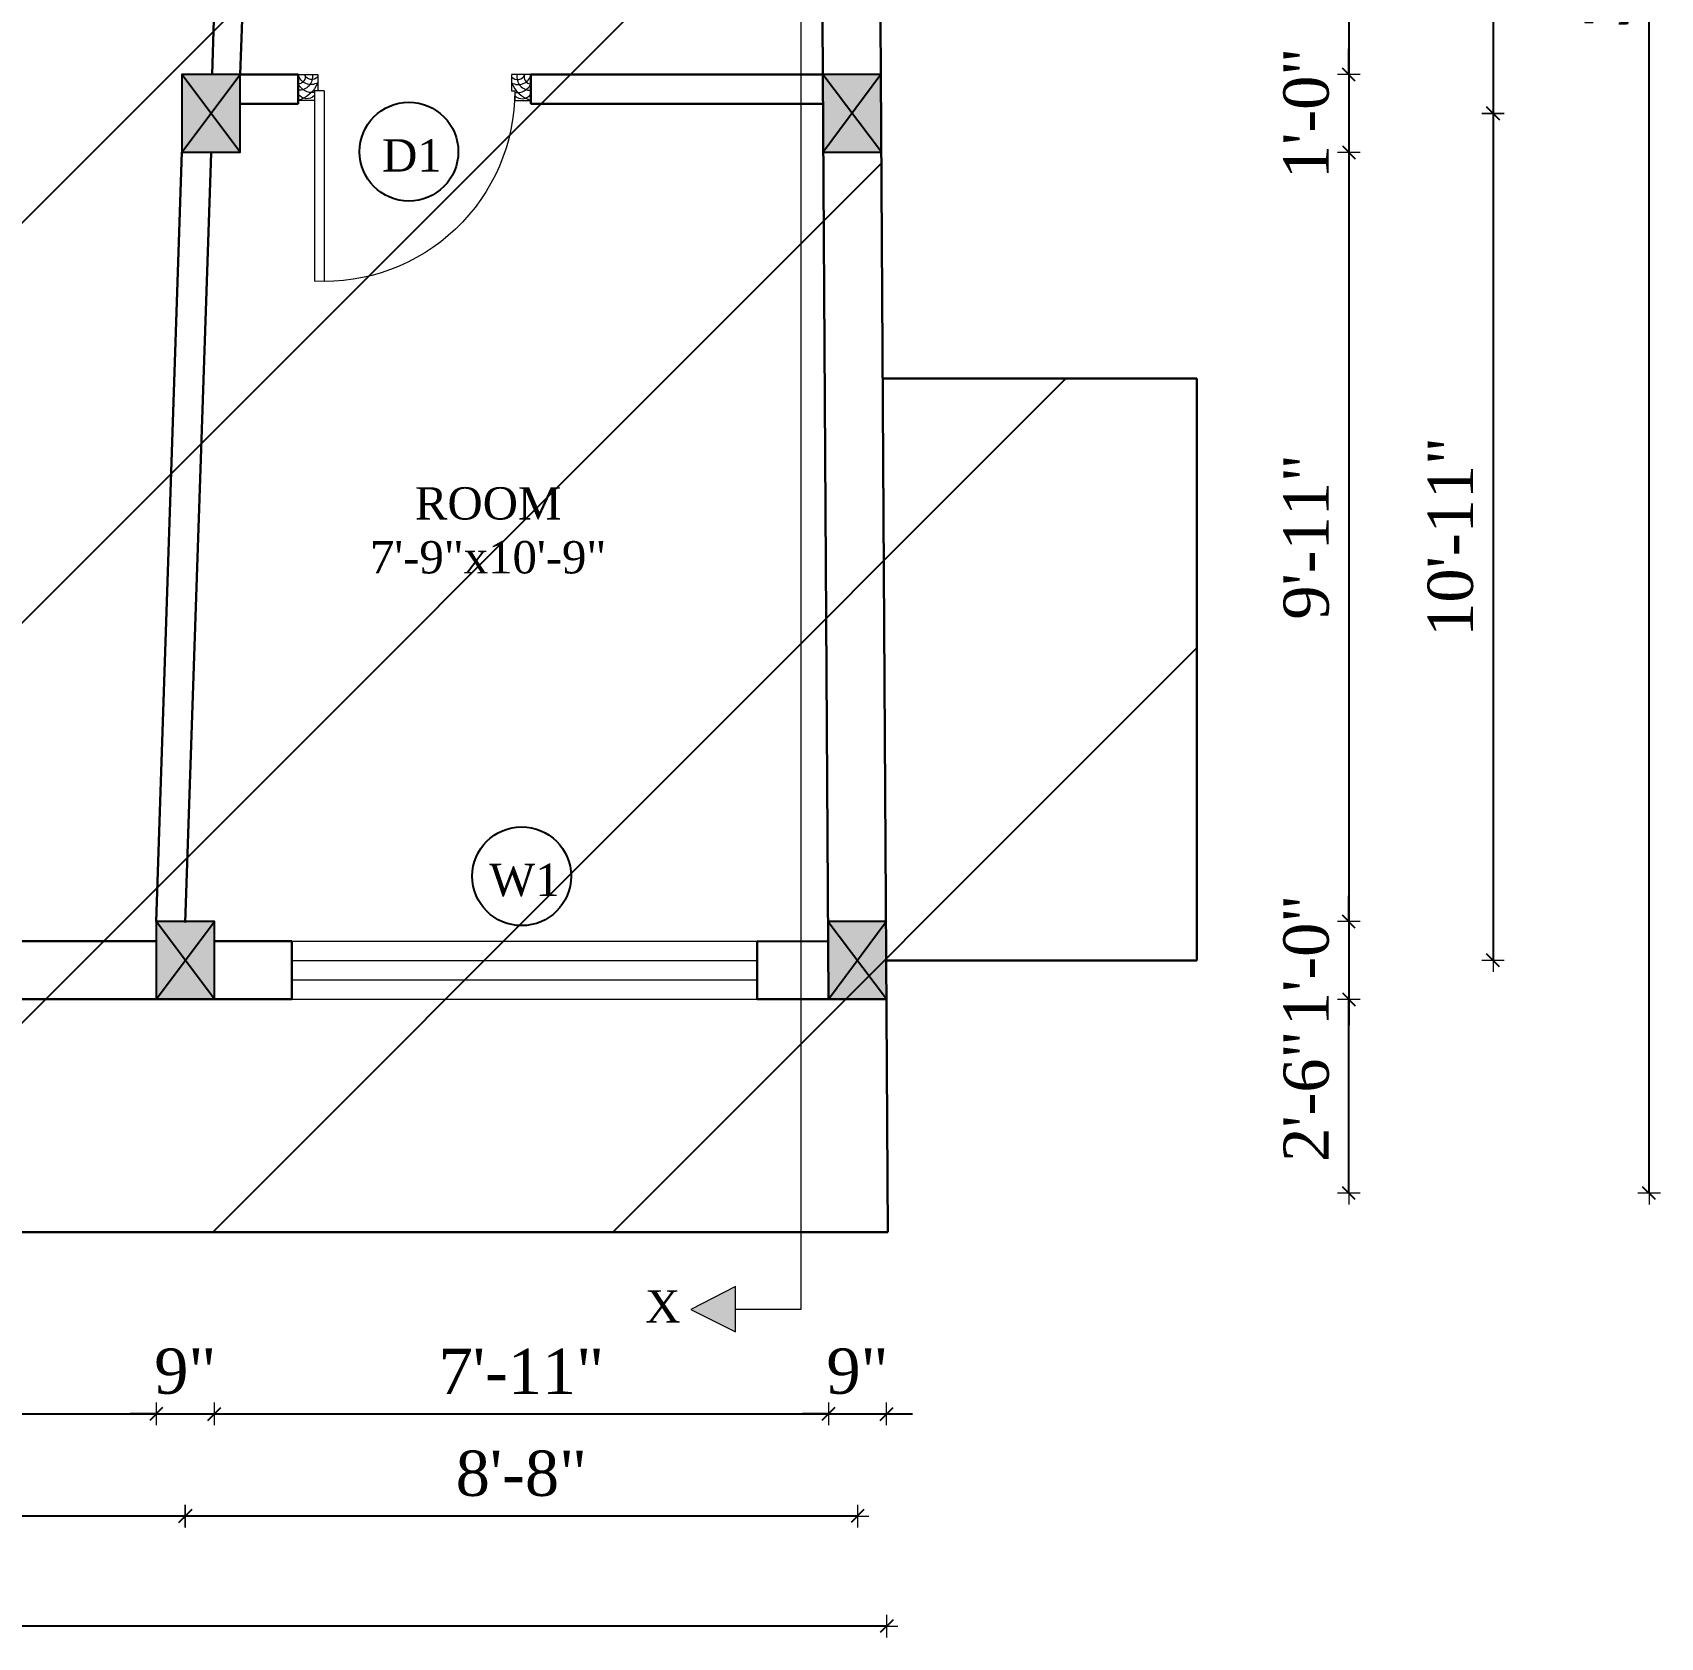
# Model space of a CAD drawing. Header units: inches. Extents: x 4069 to 291496, y -47643 to 12535.
# Drawn here: x 92366.8 to 92618.7, y 2419.6 to 2667.8 of the extents above; entities that cross this region are included whole.
import ezdxf

# ---------------------------------------------------------------- set-up
doc = ezdxf.new("R2010")
doc.units = ezdxf.units.IN
doc.header["$LTSCALE"] = 5
doc.header["$MEASUREMENT"] = 0
for name, color, linetype, lineweight in [('A-WALL', 7, 'Continuous', 9), ('Dimension', 7, 'Continuous', 18), ('DOOR', 62, 'Continuous', 0), ('Dw', 2, 'Continuous', 18)]:
    doc.layers.add(name, color=color, linetype=linetype, lineweight=lineweight)
doc.layers.add('dim line', color=7, linetype='Continuous', lineweight=15, true_color=0xfab2b2)
doc.layers.add('TEXT', color=6, linetype='Continuous')
doc.layers.add('WALL', color=7, linetype='Continuous')
doc.styles.add('ordinary', font='times.ttf')
doc.dimstyles.new('Copy of 96', dxfattribs={"dimtxt": 7, "dimasz": 4, "dimexe": 0.5, "dimexo": 0.5, "dimgap": 3, "dimtad": 1, "dimdec": 1, "dimzin": 11, "dimdsep": 46, "dimlunit": 4, "dimtxsty": 'ordinary', "dimblk": 'OBLIQUE', "dimcen": 0.09, "dimse1": 1, "dimse2": 1, "dimclrt": 6, "dimazin": 0, "dimtfac": 1, "dimtdec": 1, "dimtix": 1, "dimtmove": 2, "dimatfit": 3, "dimldrblk": 'leader', "dimfxl": 0.5, "dimfxlon": 1, "dimtolj": 1, "dimtzin": 0, "dimarcsym": 0})

# ---------------------------------------------------------------- blocks, each defined once
blk = doc.blocks.new('C1a')
at = {"color": 1, "ltscale": 5}
for p, q in [((18657.75, 4625.76), (18648.75, 4625.76)), ((18648.75, 4625.76), (18648.82, 4613.76)), ((18657.82, 4613.76), (18657.75, 4625.76)), ((18648.82, 4613.76), (18657.82, 4613.76))]:
    blk.add_line(p, q, dxfattribs=at)
blk = doc.blocks.new('A$C27B36B59')
at = {"layer": 'DOOR'}
for p, q in [((0, 4), (0, 0)), ((2.5, 4), (0, 4)), ((2.5, 2.5), (2.5, 4)), ((0, 0), (3, 0)), ((3, 2.5), (2.5, 2.5)), ((3, 0), (3, 2.5))]:
    blk.add_line(p, q, dxfattribs=at)
for centre, radius, start, end in [((-1.4, -0.54), 4.75, 22.1411, 72.838), ((1.34, 2.09), 1.64, 45.138, 144.8948), ((2.21, 0.3), 2.49, 83.3149, 152.658), ((0.13, 0.37), 2.05, 349.4875, 93.6805), ((1.96, -0.47), 2.01, 58.7447, 166.495), ((-0.06, 0.32), 1.13, 343.542, 86.947), ((2.08, -0.4), 1.17, 38.2816, 160.1519)]:
    blk.add_arc(centre, radius, start, end, dxfattribs=at)
blk = doc.blocks.new('D2')
at = {"layer": 'DOOR'}
for p, q in [((74473.95, 24047.59), (74473.95, 24018.09)), ((74473.95, 24047.59), (74475.45, 24047.59)), ((74475.45, 24047.59), (74475.45, 24018.13))]:
    blk.add_line(p, q, dxfattribs=at)
blk.add_arc((74473.95, 24047.59), 29.5, 180, 272.9146, dxfattribs=at)
at = {"layer": 'DOOR', "xscale": -1, "rotation": 180}
blk.add_blockref('A$C27B36B59', (74441.95, 24050.09), dxfattribs=at)
at = {"layer": 'DOOR', "rotation": 180}
blk.add_blockref('A$C27B36B59', (74477.95, 24050.09), dxfattribs=at)
blk = doc.blocks.new('x-x')
at = {"ltscale": 5}
for points in [[(11364.03, -701.52), (11364.03, -694.51), (11357.15, -698.09)], [(11364.03, -1135.52), (11364.03, -1128.51), (11357.15, -1132.09)]]:
    blk.add_hatch(color=256, dxfattribs=at).paths.add_polyline_path(points)
for p, q in [((11364.03, -694.51), (11357.15, -698.09)), ((11364.03, -701.52), (11364.03, -694.51)), ((11357.15, -698.09), (11364.03, -701.52)), ((11374.13, -698.09), (11364.03, -698.09)), ((11374.13, -698.09), (11374.13, -1132.09)), ((11364.03, -1128.51), (11357.15, -1132.09)), ((11364.03, -1135.52), (11364.03, -1128.51)), ((11357.15, -1132.09), (11364.03, -1135.52)), ((11374.13, -1132.09), (11364.03, -1132.09))]:
    blk.add_line(p, q, dxfattribs=at)
at = {"layer": 'A-WALL', "color": 1, "ltscale": 5}
blk.add_line((11374.13, -1120.09), (11374.13, -1132.09), dxfattribs=at)
at = {"layer": 'TEXT', "style": 'ordinary'}
for p in [(11350.08, -700.97), (11350.08, -1134.1)]:
    blk.add_text('X', height=5, dxfattribs=at).set_placement(p)
blk = doc.blocks.new('oblique')
at = {"color": 0, "lineweight": -2}
blk.add_line((0.25, 0.25), (-0.25, -0.25), dxfattribs=at)
at = {"layer": 'dim line', "lineweight": 9}
for p, q in [((-0.4375, 0), (0.4375, 0)), ((0, 0.4375), (0, -0.4375))]:
    blk.add_line(p, q, dxfattribs=at)
blk = doc.blocks.new('*D2033')
at = {"layer": 'A-WALL', "color": 0, "lineweight": -2, "ltscale": 50, "transparency": 16777216}
blk.add_line((92494.43, 2438.37), (92390.43, 2438.37), dxfattribs=at)
at = {"layer": 'Defpoints', "color": 0, "ltscale": 50, "transparency": 16777216}
for p in [(92390.43, 2518.3), (92494.43, 2518.3), (92390.43, 2438.37)]:
    blk.add_point(p, dxfattribs=at)
at = {"layer": 'A-WALL', "color": 0, "lineweight": -2, "ltscale": 50, "transparency": 16777216, "xscale": 4, "yscale": 4, "zscale": 4, "rotation": 180.0000000000005}
blk.add_blockref('oblique', (92390.43, 2438.37), dxfattribs=at)
at = {"layer": 'A-WALL', "color": 0, "lineweight": -2, "ltscale": 50, "transparency": 16777216, "xscale": 4, "yscale": 4, "zscale": 4}
blk.add_blockref('oblique', (92494.43, 2438.37), dxfattribs=at)
at = {"layer": 'A-WALL', "color": 6, "ltscale": 50, "transparency": 16777216, "insert": (92442.43, 2444.93), "char_height": 7, "attachment_point": 5, "style": 'ordinary'}
blk.add_mtext('\\A1;8\'-8"', dxfattribs=at)
blk = doc.blocks.new('_OBLIQUE')
at = {"color": 0, "linetype": 'ByBlock'}
blk.add_line((-0.5, -0.5), (0.5, 0.5), dxfattribs=at)
blk = doc.blocks.new('leader')
at = {"layer": 'Dimension'}
for p, q in [((0, -4.328), (0, 4.328)), ((-4.424, 0), (4.424, 0))]:
    blk.add_line(p, q, dxfattribs=at)
blk = doc.blocks.new('*D2034')
at = {"layer": 'A-WALL', "color": 0, "lineweight": -2, "ltscale": 50, "transparency": 16777216}
blk.add_line((92390.43, 2438.37), (92237.43, 2438.37), dxfattribs=at)
at = {"layer": 'Defpoints', "color": 0, "ltscale": 50, "transparency": 16777216}
for p in [(92237.43, 2518.3), (92390.43, 2518.3), (92237.43, 2438.37)]:
    blk.add_point(p, dxfattribs=at)
at = {"layer": 'A-WALL', "color": 0, "lineweight": -2, "ltscale": 50, "transparency": 16777216, "xscale": 4, "yscale": 4, "zscale": 4, "rotation": 180}
blk.add_blockref('oblique', (92237.43, 2438.37), dxfattribs=at)
at = {"layer": 'A-WALL', "color": 0, "lineweight": -2, "ltscale": 50, "transparency": 16777216, "xscale": 4, "yscale": 4, "zscale": 4}
blk.add_blockref('oblique', (92390.43, 2438.37), dxfattribs=at)
at = {"layer": 'A-WALL', "color": 6, "ltscale": 50, "transparency": 16777216, "insert": (92313.93, 2444.94), "char_height": 7, "attachment_point": 5, "style": 'ordinary'}
blk.add_mtext('\\A1;12\'-9"', dxfattribs=at)
blk = doc.blocks.new('*D2037')
at = {"layer": 'A-WALL', "color": 0, "lineweight": -2, "ltscale": 50, "transparency": 16777216}
blk.add_line((92498.93, 2421.34), (91925.93, 2421.34), dxfattribs=at)
at = {"layer": 'Defpoints', "color": 0, "ltscale": 50, "transparency": 16777216}
for p in [(91925.93, 2518.3), (92498.93, 2518.3), (91925.93, 2421.34)]:
    blk.add_point(p, dxfattribs=at)
at = {"layer": 'A-WALL', "color": 0, "lineweight": -2, "ltscale": 50, "transparency": 16777216, "xscale": 4, "yscale": 4, "zscale": 4, "rotation": 180}
blk.add_blockref('oblique', (91925.93, 2421.34), dxfattribs=at)
at = {"layer": 'A-WALL', "color": 0, "lineweight": -2, "ltscale": 50, "transparency": 16777216, "xscale": 4, "yscale": 4, "zscale": 4}
blk.add_blockref('oblique', (92498.93, 2421.34), dxfattribs=at)
at = {"layer": 'A-WALL', "color": 6, "ltscale": 50, "transparency": 16777216, "insert": (92212.43, 2427.92), "char_height": 7, "attachment_point": 5, "style": 'ordinary'}
blk.add_mtext('\\A1;47\'-9"', dxfattribs=at)
blk = doc.blocks.new('*D2062')
at = {"layer": 'A-WALL', "color": 0, "lineweight": -2, "ltscale": 50, "transparency": 16777216}
blk.add_line((92241.93, 2454.17), (92385.93, 2454.17), dxfattribs=at)
at = {"layer": 'Defpoints', "color": 0, "ltscale": 50, "transparency": 16777216}
for p in [(92241.93, 2518.3), (92385.93, 2518.3), (92385.93, 2454.17)]:
    blk.add_point(p, dxfattribs=at)
at = {"layer": 'A-WALL', "color": 0, "lineweight": -2, "ltscale": 50, "transparency": 16777216, "xscale": 4, "yscale": 4, "zscale": 4, "rotation": 180}
blk.add_blockref('oblique', (92241.93, 2454.17), dxfattribs=at)
at = {"layer": 'A-WALL', "color": 0, "lineweight": -2, "ltscale": 50, "transparency": 16777216, "xscale": 4, "yscale": 4, "zscale": 4}
blk.add_blockref('oblique', (92385.93, 2454.17), dxfattribs=at)
at = {"layer": 'A-WALL', "color": 6, "ltscale": 50, "transparency": 16777216, "insert": (92313.93, 2460.73), "char_height": 7, "attachment_point": 5, "style": 'ordinary'}
blk.add_mtext('\\A1;12\'-0"', dxfattribs=at)
blk = doc.blocks.new('*D2063')
at = {"layer": 'A-WALL', "color": 0, "lineweight": -2, "ltscale": 50, "transparency": 16777216}
for p, q in [((92385.93, 2454.17), (92381.93, 2454.17)), ((92385.93, 2454.17), (92394.93, 2454.17)), ((92394.93, 2454.17), (92398.93, 2454.17))]:
    blk.add_line(p, q, dxfattribs=at)
at = {"layer": 'Defpoints', "color": 0, "ltscale": 50, "transparency": 16777216}
for p in [(92385.93, 2518.3), (92394.93, 2518.3), (92394.93, 2454.17)]:
    blk.add_point(p, dxfattribs=at)
at = {"layer": 'A-WALL', "color": 0, "lineweight": -2, "ltscale": 50, "transparency": 16777216, "xscale": 4, "yscale": 4, "zscale": 4}
blk.add_blockref('oblique', (92385.93, 2454.17), dxfattribs=at)
at = {"layer": 'A-WALL', "color": 0, "lineweight": -2, "ltscale": 50, "transparency": 16777216, "xscale": 4, "yscale": 4, "zscale": 4, "rotation": 180}
blk.add_blockref('oblique', (92394.93, 2454.17), dxfattribs=at)
at = {"layer": 'A-WALL', "color": 6, "ltscale": 50, "transparency": 16777216, "insert": (92390.43, 2460.74), "char_height": 7, "attachment_point": 5, "style": 'ordinary'}
blk.add_mtext('\\A1;9"', dxfattribs=at)
blk = doc.blocks.new('*D2064')
at = {"layer": 'A-WALL', "color": 0, "lineweight": -2, "ltscale": 50, "transparency": 16777216}
blk.add_line((92394.93, 2454.17), (92489.93, 2454.17), dxfattribs=at)
at = {"layer": 'Defpoints', "color": 0, "ltscale": 50, "transparency": 16777216}
for p in [(92394.93, 2518.3), (92489.93, 2518.3), (92489.93, 2454.17)]:
    blk.add_point(p, dxfattribs=at)
at = {"layer": 'A-WALL', "color": 0, "lineweight": -2, "ltscale": 50, "transparency": 16777216, "xscale": 4, "yscale": 4, "zscale": 4, "rotation": 180}
blk.add_blockref('oblique', (92394.93, 2454.17), dxfattribs=at)
at = {"layer": 'A-WALL', "color": 0, "lineweight": -2, "ltscale": 50, "transparency": 16777216, "xscale": 4, "yscale": 4, "zscale": 4}
blk.add_blockref('oblique', (92489.93, 2454.17), dxfattribs=at)
at = {"layer": 'A-WALL', "color": 6, "ltscale": 50, "transparency": 16777216, "insert": (92442.43, 2460.74), "char_height": 7, "attachment_point": 5, "style": 'ordinary'}
blk.add_mtext('\\A1;7\'-11"', dxfattribs=at)
blk = doc.blocks.new('*D2065')
at = {"layer": 'A-WALL', "color": 0, "lineweight": -2, "ltscale": 50, "transparency": 16777216}
for p, q in [((92489.93, 2454.17), (92485.93, 2454.17)), ((92489.93, 2454.17), (92498.93, 2454.17)), ((92498.93, 2454.17), (92502.93, 2454.17))]:
    blk.add_line(p, q, dxfattribs=at)
at = {"layer": 'Defpoints', "color": 0, "ltscale": 50, "transparency": 16777216}
for p in [(92489.93, 2518.3), (92498.93, 2518.3), (92498.93, 2454.17)]:
    blk.add_point(p, dxfattribs=at)
at = {"layer": 'A-WALL', "color": 0, "lineweight": -2, "ltscale": 50, "transparency": 16777216, "xscale": 4, "yscale": 4, "zscale": 4}
blk.add_blockref('oblique', (92489.93, 2454.17), dxfattribs=at)
at = {"layer": 'A-WALL', "color": 0, "lineweight": -2, "ltscale": 50, "transparency": 16777216, "xscale": 4, "yscale": 4, "zscale": 4, "rotation": 180}
blk.add_blockref('oblique', (92498.93, 2454.17), dxfattribs=at)
at = {"layer": 'A-WALL', "color": 6, "ltscale": 50, "transparency": 16777216, "insert": (92494.43, 2460.74), "char_height": 7, "attachment_point": 5, "style": 'ordinary'}
blk.add_mtext('\\A1;9"', dxfattribs=at)
blk = doc.blocks.new('*D2069')
at = {"layer": 'A-WALL', "color": 0, "lineweight": -2, "ltscale": 50, "transparency": 16777216}
blk.add_line((92570.45, 2714.3), (92570.45, 2661.3), dxfattribs=at)
at = {"layer": 'Defpoints', "color": 0, "ltscale": 50, "transparency": 16777216}
for p in [(92497.72, 2714.3), (92498.05, 2661.3), (92570.45, 2661.3)]:
    blk.add_point(p, dxfattribs=at)
at = {"layer": 'A-WALL', "color": 0, "lineweight": -2, "ltscale": 50, "transparency": 16777216, "xscale": 4, "yscale": 4, "zscale": 4}
for p, rotation in [((92570.45, 2714.3), 90), ((92570.45, 2661.3), 270)]:
    blk.add_blockref('oblique', p, dxfattribs=dict(at, rotation=rotation))
at = {"layer": 'A-WALL', "color": 6, "ltscale": 50, "transparency": 16777216, "insert": (92563.89, 2687.8), "char_height": 7, "attachment_point": 5, "rotation": 90, "style": 'ordinary'}
blk.add_mtext('\\A1;4\'-5"', dxfattribs=at)
blk = doc.blocks.new('*D2070')
at = {"layer": 'A-WALL', "color": 0, "lineweight": -2, "ltscale": 50, "transparency": 16777216}
for p, q in [((92570.45, 2661.3), (92570.45, 2665.3)), ((92570.45, 2661.3), (92570.45, 2649.3)), ((92570.45, 2649.3), (92570.45, 2645.3))]:
    blk.add_line(p, q, dxfattribs=at)
at = {"layer": 'Defpoints', "color": 0, "ltscale": 50, "transparency": 16777216}
for p in [(92498.05, 2661.3), (92498.12, 2649.3), (92570.45, 2649.3)]:
    blk.add_point(p, dxfattribs=at)
at = {"layer": 'A-WALL', "color": 0, "lineweight": -2, "ltscale": 50, "transparency": 16777216, "xscale": 4, "yscale": 4, "zscale": 4}
for p, rotation in [((92570.45, 2661.3), 270), ((92570.45, 2649.3), 90)]:
    blk.add_blockref('oblique', p, dxfattribs=dict(at, rotation=rotation))
at = {"layer": 'A-WALL', "color": 6, "ltscale": 50, "transparency": 16777216, "insert": (92563.89, 2655.3), "char_height": 7, "attachment_point": 5, "rotation": 90, "style": 'ordinary'}
blk.add_mtext('\\A1;1\'-0"', dxfattribs=at)
blk = doc.blocks.new('*D2071')
at = {"layer": 'A-WALL', "color": 0, "lineweight": -2, "ltscale": 50, "transparency": 16777216}
blk.add_line((92570.45, 2649.3), (92570.45, 2530.3), dxfattribs=at)
at = {"layer": 'Defpoints', "color": 0, "ltscale": 50, "transparency": 16777216}
for p in [(92498.12, 2649.3), (92498.86, 2530.3), (92570.45, 2530.3)]:
    blk.add_point(p, dxfattribs=at)
at = {"layer": 'A-WALL', "color": 0, "lineweight": -2, "ltscale": 50, "transparency": 16777216, "xscale": 4, "yscale": 4, "zscale": 4}
for p, rotation in [((92570.45, 2649.3), 90), ((92570.45, 2530.3), 270)]:
    blk.add_blockref('oblique', p, dxfattribs=dict(at, rotation=rotation))
at = {"layer": 'A-WALL', "color": 6, "ltscale": 50, "transparency": 16777216, "insert": (92563.88, 2589.8), "char_height": 7, "attachment_point": 5, "rotation": 90, "style": 'ordinary'}
blk.add_mtext('\\A1;9\'-11"', dxfattribs=at)
blk = doc.blocks.new('*D2072')
at = {"layer": 'A-WALL', "color": 0, "lineweight": -2, "ltscale": 50, "transparency": 16777216}
for p, q in [((92570.45, 2530.3), (92570.45, 2534.3)), ((92570.45, 2530.3), (92570.45, 2518.3)), ((92570.45, 2518.3), (92570.45, 2514.3))]:
    blk.add_line(p, q, dxfattribs=at)
at = {"layer": 'Defpoints', "color": 0, "ltscale": 50, "transparency": 16777216}
for p in [(92498.86, 2530.3), (92498.93, 2518.3), (92570.45, 2518.3)]:
    blk.add_point(p, dxfattribs=at)
at = {"layer": 'A-WALL', "color": 0, "lineweight": -2, "ltscale": 50, "transparency": 16777216, "xscale": 4, "yscale": 4, "zscale": 4}
for p, rotation in [((92570.45, 2530.3), 270), ((92570.45, 2518.3), 90)]:
    blk.add_blockref('oblique', p, dxfattribs=dict(at, rotation=rotation))
at = {"layer": 'A-WALL', "color": 6, "ltscale": 50, "transparency": 16777216, "insert": (92563.89, 2524.3), "char_height": 7, "attachment_point": 5, "rotation": 90, "style": 'ordinary'}
blk.add_mtext('\\A1;1\'-0"', dxfattribs=at)
blk = doc.blocks.new('*D2074')
at = {"layer": 'A-WALL', "color": 0, "lineweight": -2, "ltscale": 50, "transparency": 16777216}
blk.add_line((92592.76, 2720.3), (92592.76, 2655.3), dxfattribs=at)
at = {"layer": 'Defpoints', "color": 0, "ltscale": 50, "transparency": 16777216}
for p in [(92497.69, 2720.3), (92498.09, 2655.3), (92592.76, 2655.3)]:
    blk.add_point(p, dxfattribs=at)
at = {"layer": 'A-WALL', "color": 0, "lineweight": -2, "ltscale": 50, "transparency": 16777216, "xscale": 4, "yscale": 4, "zscale": 4}
for p, rotation in [((92592.76, 2720.3), 90), ((92592.76, 2655.3), 270)]:
    blk.add_blockref('oblique', p, dxfattribs=dict(at, rotation=rotation))
at = {"layer": 'A-WALL', "color": 6, "ltscale": 50, "transparency": 16777216, "insert": (92586.2, 2687.8), "char_height": 7, "attachment_point": 5, "rotation": 90, "style": 'ordinary'}
blk.add_mtext('\\A1;5\'-5"', dxfattribs=at)
blk = doc.blocks.new('*D2075')
at = {"layer": 'A-WALL', "color": 0, "lineweight": -2, "ltscale": 50, "transparency": 16777216}
blk.add_line((92592.76, 2655.3), (92592.76, 2524.3), dxfattribs=at)
at = {"layer": 'Defpoints', "color": 0, "ltscale": 50, "transparency": 16777216}
for p in [(92498.09, 2655.3), (92498.89, 2524.3), (92592.76, 2524.3)]:
    blk.add_point(p, dxfattribs=at)
at = {"layer": 'A-WALL', "color": 0, "lineweight": -2, "ltscale": 50, "transparency": 16777216, "xscale": 4, "yscale": 4, "zscale": 4}
for p, rotation in [((92592.76, 2655.3), 90), ((92592.76, 2524.3), 270)]:
    blk.add_blockref('oblique', p, dxfattribs=dict(at, rotation=rotation))
at = {"layer": 'A-WALL', "color": 6, "ltscale": 50, "transparency": 16777216, "insert": (92586.2, 2589.8), "char_height": 7, "attachment_point": 5, "rotation": 90, "style": 'ordinary'}
blk.add_mtext('\\A1;10\'-11"', dxfattribs=at)
blk = doc.blocks.new('*D2076')
at = {"layer": 'A-WALL', "color": 0, "lineweight": -2, "ltscale": 50, "transparency": 16777216}
blk.add_line((92616.91, 2488.3), (92616.91, 2874.3), dxfattribs=at)
at = {"layer": 'Defpoints', "color": 0, "ltscale": 50, "transparency": 16777216}
for p in [(92496.74, 2874.3), (92616.91, 2874.3), (92499.11, 2488.3)]:
    blk.add_point(p, dxfattribs=at)
at = {"layer": 'A-WALL', "color": 0, "lineweight": -2, "ltscale": 50, "transparency": 16777216, "xscale": 4, "yscale": 4, "zscale": 4}
for p, rotation in [((92616.91, 2874.3), 90), ((92616.91, 2488.3), 270)]:
    blk.add_blockref('oblique', p, dxfattribs=dict(at, rotation=rotation))
at = {"layer": 'A-WALL', "color": 6, "ltscale": 50, "transparency": 16777216, "insert": (92610.35, 2681.3), "char_height": 7, "attachment_point": 5, "rotation": 90, "style": 'ordinary'}
blk.add_mtext('\\A1;32\'-2"', dxfattribs=at)
blk = doc.blocks.new('*D2077')
at = {"layer": 'A-WALL', "color": 0, "lineweight": -2, "ltscale": 50, "transparency": 16777216}
blk.add_line((92570.45, 2488.3), (92570.45, 2518.3), dxfattribs=at)
at = {"layer": 'Defpoints', "color": 0, "ltscale": 50, "transparency": 16777216}
for p in [(92498.93, 2518.3), (92570.45, 2518.3), (92499.11, 2488.3)]:
    blk.add_point(p, dxfattribs=at)
at = {"layer": 'A-WALL', "color": 0, "lineweight": -2, "ltscale": 50, "transparency": 16777216, "xscale": 4, "yscale": 4, "zscale": 4}
for p, rotation in [((92570.45, 2518.3), 90), ((92570.45, 2488.3), 270)]:
    blk.add_blockref('oblique', p, dxfattribs=dict(at, rotation=rotation))
at = {"layer": 'A-WALL', "color": 6, "ltscale": 50, "transparency": 16777216, "insert": (92563.89, 2503.3), "char_height": 7, "attachment_point": 5, "rotation": 90, "style": 'ordinary'}
blk.add_mtext('\\A1;2\'-6"', dxfattribs=at)

msp = doc.modelspace()

# ---------------------------------------------------------------- hatches: boundary and pattern name
at = {"layer": 'WALL', "linetype": 'ByBlock', "ltscale": 5, "true_color": 0xf8991e}
h = msp.add_hatch(dxfattribs=at)
h.set_pattern_fill('ANSI31', color=30, scale=350)
h.set_pattern_definition([(45, (83816.94, 5103.35), (-30.93592, 30.93592), [])])
h.paths.add_polyline_path([(91905.48764, 2482.29725), (92138.29136, 2892.29725), (92496.73934, 2892.29725), (92498.33849, 2614.29725), (92546.92894, 2614.29725), (92546.92894, 2524.29725), (92498.92894, 2524.29725), (92499.15036, 2482.29725)])
h = msp.add_hatch(color=30, dxfattribs=at)
h.dxf.hatch_style = 1
h.paths.add_polyline_path([(92394.41556, 2655.29725), (92389.91556, 2649.29725), (92398.91556, 2649.29725)])
h.paths.add_polyline_path([(92398.91556, 2649.29725), (92398.91556, 2661.29725), (92394.41556, 2655.29725)])
h.paths.add_polyline_path([(92394.41556, 2655.29725), (92398.91556, 2661.29725), (92389.91556, 2661.29725)])
h.paths.add_polyline_path([(92389.91556, 2661.29725), (92389.91556, 2649.29725), (92394.41556, 2655.29725)])
h = msp.add_hatch(color=30, dxfattribs=at)
h.dxf.hatch_style = 1
h.paths.add_polyline_path([(92498.12322, 2649.29725), (92493.58623, 2655.29725), (92489.12305, 2649.29725)])
h.paths.add_polyline_path([(92498.12322, 2649.29725), (92498.04941, 2661.29725), (92493.58623, 2655.29725)])
h.paths.add_polyline_path([(92498.04941, 2661.29725), (92489.04924, 2661.29725), (92493.58623, 2655.29725)])
h.paths.add_polyline_path([(92493.58623, 2655.29725), (92489.04924, 2661.29725), (92489.12305, 2649.29725)])
h = msp.add_hatch(color=30, dxfattribs=at)
h.dxf.hatch_style = 1
h.paths.add_polyline_path([(92390.42886, 2524.29725), (92385.92886, 2518.29725), (92394.92886, 2518.29725)])
h.paths.add_polyline_path([(92394.92886, 2518.29725), (92394.92886, 2530.29725), (92390.42886, 2524.29725)])
h.paths.add_polyline_path([(92390.42886, 2524.29725), (92394.92886, 2530.29725), (92385.92886, 2530.29725)])
h.paths.add_polyline_path([(92385.92886, 2530.29725), (92385.92886, 2518.29725), (92390.42886, 2524.29725)])
h = msp.add_hatch(color=30, dxfattribs=at)
h.dxf.hatch_style = 1
h.paths.add_polyline_path([(92498.92894, 2518.29725), (92494.39195, 2524.29725), (92489.92877, 2518.29725)])
h.paths.add_polyline_path([(92498.92894, 2518.29725), (92498.85513, 2530.29725), (92494.39195, 2524.29725)])
h.paths.add_polyline_path([(92498.85513, 2530.29725), (92489.85496, 2530.29725), (92494.39195, 2524.29725)])
h.paths.add_polyline_path([(92494.39195, 2524.29725), (92489.85496, 2530.29725), (92489.92877, 2518.29725)])

# ---------------------------------------------------------------- linework, layer by layer
at = {"color": 1, "ltscale": 5}
for p, q in [((92389.91556, 2649.29725), (92398.91556, 2661.29725)), ((92398.91556, 2649.29725), (92389.91556, 2661.29725)), ((92498.12322, 2649.29725), (92489.04924, 2661.29725)), ((92498.04941, 2661.29725), (92489.12305, 2649.29725)), ((92385.92886, 2518.29725), (92394.92886, 2530.29725)), ((92394.92886, 2518.29725), (92385.92886, 2530.29725)), ((92498.92894, 2518.29725), (92489.85496, 2530.29725)), ((92489.92877, 2518.29725), (92498.85513, 2530.29725))]:
    msp.add_line(p, q, dxfattribs=at)
at = {"layer": 'A-WALL', "lineweight": 30}
for p, q in [((92394.85684, 2669.79725), (92394.59816, 2661.29725)), ((92399.23281, 2669.79725), (92398.91556, 2661.29725)), ((92489.92877, 2518.29725), (92488.99696, 2669.79725)), ((92499.15036, 2482.29725), (92497.99713, 2669.79725)), ((92398.91556, 2661.29725), (92407.91556, 2661.29725)), ((92407.91556, 2661.29725), (92407.91556, 2656.79725)), ((92443.91556, 2661.29725), (92489.04924, 2661.29725)), ((92443.91556, 2661.29725), (92443.91556, 2656.79725)), ((92398.91556, 2656.79725), (92407.91556, 2656.79725)), ((92443.91556, 2656.79725), (92489.04924, 2656.79725)), ((92389.91556, 2649.29725), (92385.92886, 2530.29725)), ((92394.41304, 2649.14658), (92390.42633, 2530.14658)), ((92546.92894, 2614.29725), (92498.33849, 2614.29725)), ((92546.92894, 2524.29725), (92546.92894, 2614.29725)), ((92362.42894, 2527.29725), (92385.92886, 2527.29725)), ((92394.92886, 2527.29725), (92406.92894, 2527.29725)), ((92406.92894, 2518.29725), (92406.92894, 2527.29725)), ((92478.92894, 2527.29725), (92489.87376, 2527.24156)), ((92478.92894, 2518.29725), (92478.92894, 2527.29725)), ((92498.92894, 2524.29725), (92546.92894, 2524.29725)), ((92362.42894, 2518.29725), (92406.92894, 2518.29725)), ((92478.92894, 2518.29725), (92498.92894, 2518.29725)), ((91905.48764, 2482.29725), (92499.15036, 2482.29725))]:
    msp.add_line(p, q, dxfattribs=at)
at = {"layer": 'Dw', "color": 3}
for p, q in [((92406.92894, 2527.29725), (92478.92894, 2527.29725)), ((92406.90604, 2524.29737), (92478.90604, 2524.29737)), ((92406.90604, 2524.29737), (92478.90604, 2524.29737)), ((92406.90604, 2521.29737), (92478.90604, 2521.29737)), ((92406.90604, 2518.29725), (92478.90604, 2518.29725))]:
    msp.add_line(p, q, dxfattribs=at)
at = {"layer": 'TEXT'}
for centre in [(92425.03102, 2649.37764), (92442.48236, 2537.32175)]:
    msp.add_circle(centre, 7.64038, dxfattribs=at)
at = {"layer": 'WALL', "color": 2, "linetype": 'ByBlock', "ltscale": 5}
for points in [[(92389.91556, 2649.29725), (92398.91556, 2649.29725), (92398.91556, 2661.29725), (92389.91556, 2661.29725)], [(92489.04924, 2661.29725), (92489.12305, 2649.29725), (92498.12322, 2649.29725), (92498.04941, 2661.29725)], [(92385.92886, 2518.29725), (92394.92886, 2518.29725), (92394.92886, 2530.29725), (92385.92886, 2530.29725)], [(92489.85496, 2530.29725), (92489.92877, 2518.29725), (92498.92894, 2518.29725), (92498.85513, 2530.29725)]]:
    msp.add_lwpolyline(points, close=True, dxfattribs=at)

# ---------------------------------------------------------------- block references
at = {"layer": 'A-WALL', "color": 1}
msp.add_blockref('x-x', (81111.51232, 3602.38821), dxfattribs=at)
at = {"layer": 'WALL', "color": 2, "linetype": 'ByBlock', "xscale": -1}
msp.add_blockref('D2', (166885.86679, -21388.79067), dxfattribs=at)
at = {"layer": 'WALL', "color": 2, "linetype": 'ByBlock', "ltscale": 5}
for p in [(73840.304, -1964.46192), (73841.10972, -2095.46192)]:
    msp.add_blockref('C1a', p, dxfattribs=at)

# ---------------------------------------------------------------- texts
at = {"layer": 'TEXT', "style": 'ordinary'}
for s, p in [('D1', (92420.881, 2646.31352)), ('W1', (92437.44936, 2534.25764))]:
    msp.add_text(s, height=5, rotation=0.0003881, dxfattribs=at).set_placement(p)
at = {"layer": 'TEXT', "insert": (92437.28832, 2584.0831), "char_height": 5, "attachment_point": 8, "rotation": 359.9996119, "style": 'ordinary'}
msp.add_mtext_dynamic_manual_height_columns('ROOM\\P7\'-9"x10\'-9"', width=101.5687276, gutter_width=1720.71691, heights=[0], dxfattribs=at)

# ---------------------------------------------------------------- dimensions: what is measured, and where the dimension line sits
at = {"layer": 'A-WALL', "ltscale": 50}
for base, p1, p2, picture, middle in [((92616.91405, 2874.29725), (92499.11346, 2488.29725), (92496.73934, 2874.29725), '*D2076', (92610.35349, 2681.29725)), ((92592.7587, 2655.29725), (92497.68653, 2720.29725), (92498.08632, 2655.29725), '*D2074', (92586.19814, 2687.79725)), ((92570.4539, 2661.29725), (92497.72343, 2714.29725), (92498.04941, 2661.29725), '*D2069', (92563.89334, 2687.79725)), ((92570.4539, 2649.29725), (92498.04941, 2661.29725), (92498.12322, 2649.29725), '*D2070', (92563.89334, 2655.29725)), ((92592.7587, 2524.29725), (92498.08632, 2655.29725), (92498.89204, 2524.29725), '*D2075', (92586.19814, 2589.79725)), ((92570.4539, 2530.29725), (92498.12322, 2649.29725), (92498.85513, 2530.29725), '*D2071', (92563.88324, 2589.79725)), ((92570.4539, 2518.29725), (92498.85513, 2530.29725), (92498.92894, 2518.29725), '*D2072', (92563.89334, 2524.29725)), ((92570.4539, 2518.29725), (92499.11346, 2488.29725), (92498.92894, 2518.29725), '*D2077', (92563.89334, 2503.29725))]:
    dim = msp.add_linear_dim(base=base, p1=p1, p2=p2, angle=90, dimstyle='Copy of 96', override={"dimdec": 0, "dimblk": 'oblique', "dimtdec": 0, "dimarcsym": 1}, dxfattribs=at)
    dim.commit()
    dim.dimension.update_dxf_attribs({"geometry": picture, "text_midpoint": middle})
for base, p1, p2, picture, middle in [((91925.92894, 2421.34453), (92498.92894, 2518.29725), (91925.92894, 2518.29725), '*D2037', (92212.42894, 2427.91519)), ((92237.42886, 2438.36974), (92390.42886, 2518.29725), (92237.42886, 2518.29725), '*D2034', (92313.92886, 2444.94039)), ((92385.92886, 2454.1704), (92241.92886, 2518.29725), (92385.92886, 2518.29725), '*D2062', (92313.92886, 2460.73097)), ((92394.92886, 2454.1704), (92385.92886, 2518.29725), (92394.92886, 2518.29725), '*D2063', (92390.42886, 2460.74106)), ((92489.92877, 2454.1704), (92394.92886, 2518.29725), (92489.92877, 2518.29725), '*D2064', (92442.42881, 2460.74106)), ((92498.92894, 2454.1704), (92489.92877, 2518.29725), (92498.92894, 2518.29725), '*D2065', (92494.42886, 2460.74106))]:
    dim = msp.add_linear_dim(base=base, p1=p1, p2=p2, dimstyle='Copy of 96', override={"dimdec": 0, "dimblk": 'oblique', "dimtdec": 0, "dimarcsym": 1}, dxfattribs=at)
    dim.commit()
    dim.dimension.update_dxf_attribs({"geometry": picture, "text_midpoint": middle})
dim = msp.add_aligned_dim(p1=(92494.42886, 2518.29725), p2=(92390.42886, 2518.29725), distance=79.92751, dimstyle='Copy of 96', override={"dimdec": 0, "dimblk": 'oblique', "dimtdec": 0, "dimarcsym": 1}, dxfattribs=at)
dim.commit()
dim.dimension.update_dxf_attribs({"geometry": '*D2033', "text_midpoint": (92442.42886, 2444.9303)})

doc.saveas('drawing.dxf')
